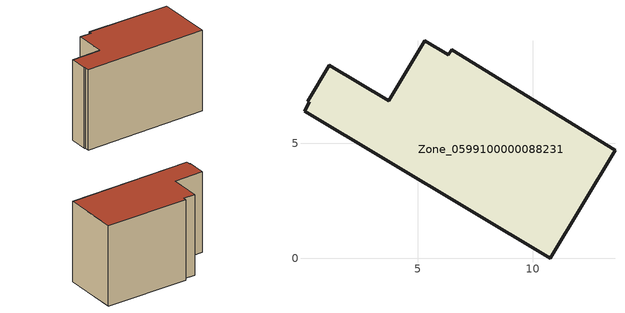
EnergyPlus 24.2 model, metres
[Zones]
Zone_0599100000088231
 floor ground (C_G): 10.77,0 0.09,6.39 0.3,6.8 0.24,6.84 1.17,8.39 3.74,6.85 5.31,9.46 6.34,8.84 6.48,9.07 13.58,4.69 z0
 wall outside (C_F): 6.34,8.84 5.31,9.46 3.74,6.85 1.17,8.39 0.24,6.84 0.3,6.8 0.09,6.39 10.77,0 13.58,4.69 6.48,9.07 6.34,8.84 z0:8.14
 roof outside (C_R): 0.09,6.39 10.77,0 13.58,4.69 6.48,9.07 6.34,8.84 5.31,9.46 3.74,6.85 1.17,8.39 0.24,6.84 0.3,6.8 z8.14
[BUILDING]
Pand.0599100000088231: North Axis=0; Terrain=City; Loads Convergence Tolerance Value=0.04; Temperature Convergence Tolerance Value=0.4; Solar Distribution=FullExterior; Maximum Number of Warmup Days=25; Minimum Number of Warmup Days=1
[Site:Location]
Rotterdam.The.Hague.AP_ZH_NLD Design_Conditions: Latitude=51.96; Longitude=4.45; Time Zone=1; Elevation=-4.5
[SITE:GROUNDTEMPERATURE:BUILDINGSURFACE]
18, 18, 18, 18, 18, 18, 18, 18, 18, 18, 18, 18
[MATERIAL] Thermal Absorptance=0.9; Solar Absorptance=0.7; Visible Absorptance=0.7
Name | Roughness | Thickness | Conductivity | Density | Specific Heat
G.TI.1975-1991 | MediumSmooth | 0.15 | 0.288461 | 540 | 1210
F.TI.1975-1991 | Rough | 0.3 | 0.230769 | 1920 | 840
R.TI.1975-1991 | MediumRough | 0.2 | 0.153846 | 1500 | 1000
[CONSTRUCTION]
C_G: G.TI.1975-1991
C_F: F.TI.1975-1991
C_R: R.TI.1975-1991
[ZONE]
Zone_0599100000088231: Type=1; Multiplier=1; Ceiling Height=Autocalculate; Volume=Autocalculate; Floor Area=autocalculate; Part of Total Floor Area=Yes
[ZONEINFILTRATION:DESIGNFLOWRATE]
Infil_Zone_0599100000088231: Zone or ZoneList or Space or SpaceList=Zone_0599100000088231; Schedule=AlwaysOn; Design Flow Rate Calculation Method=Flow/Area; Flow Rate per Floor Area=0.003; Constant Term Coefficient=1; Temperature Term Coefficient=0; Velocity Term Coefficient=0; Velocity Squared Term Coefficient=0
[HVACTEMPLATE:ZONE:IDEALLOADSAIRSYSTEM]
Zone_0599100000088231: Maximum Heating Supply Air Temperature=50; Minimum Cooling Supply Air Temperature=13; Maximum Heating Supply Air Humidity Ratio=0.0156; Minimum Cooling Supply Air Humidity Ratio=0.0077; Heating Limit=NoLimit; Cooling Limit=NoLimit; Dehumidification Control Type=ConstantSensibleHeatRatio; Cooling Sensible Heat Ratio=0.7; Dehumidification Setpoint=60; Humidification Control Type=None; Humidification Setpoint=30; Outdoor Air Method=None; Outdoor Air Flow Rate per Person=0.00944; Outdoor Air Flow Rate per Zone Floor Area=0; Outdoor Air Flow Rate per Zone=0; Demand Controlled Ventilation Type=None; Outdoor Air Economizer Type=NoEconomizer; Heat Recovery Type=None; Sensible Heat Recovery Effectiveness=0.7; Latent Heat Recovery Effectiveness=0.65
[ZONECONTROL:THERMOSTAT]
ThermostatControl_Zone_0599100000088231: Zone or ZoneList=Zone_0599100000088231; Control Type Schedule=DualSetpointControlType; Control 1=Thermostat_Zone_0599100000088231; Temperature Difference Between Cutout And Setpoint=0
[THERMOSTATSETPOINT:DUALSETPOINT]
Thermostat_Zone_0599100000088231: Heating Setpoint Temperature Schedule=HeatingSetpoint_Zone_0599100000088231; Cooling Setpoint Temperature Schedule=CoolingSetpoint_Zone_0599100000088231
[SCHEDULE:COMPACT]
HeatingSetpoint_Zone_0599100000088231: Through: 12/31, For: AllDays, Until: 24:00, 21
CoolingSetpoint_Zone_0599100000088231: Through: 12/31, For: AllDays, Until: 24:00, 24
DualSetpointControlType: Through: 12/31, For: AllDays, Until: 24:00, 4
AlwaysOn: Through: 12/31, For: AllDays, Until: 24:00, 1
